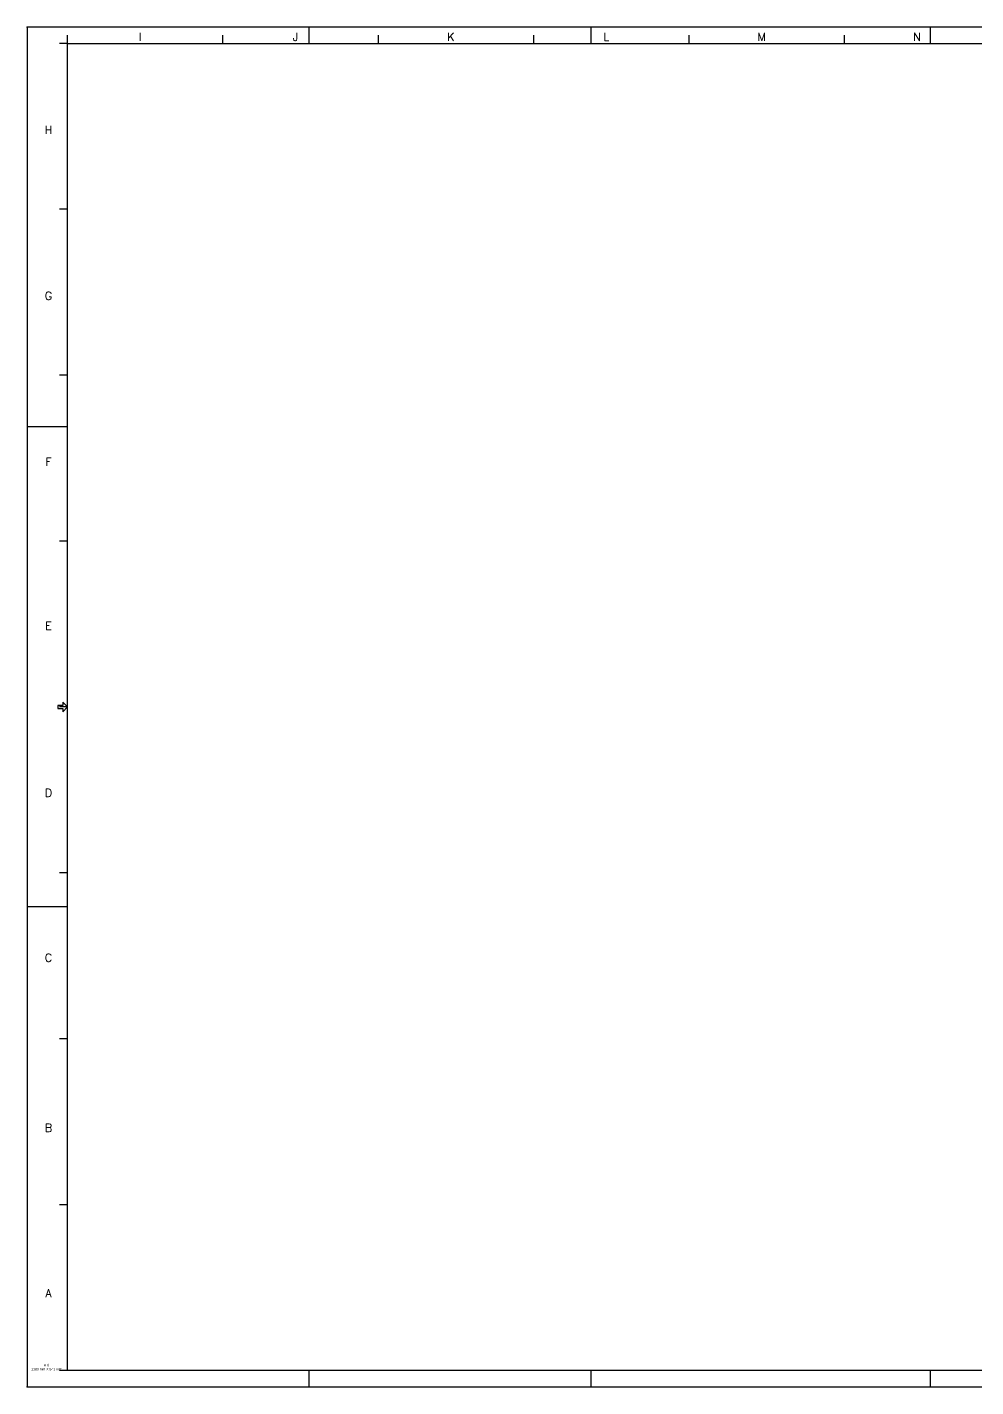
# Model space of a CAD drawing. Header units: inches. Extents: x 0 to 2268, y 0 to 841.
# Drawn here: x 0 to 587, y 0 to 841 of the extents above; entities that cross this region are included whole.
import ezdxf

# ---------------------------------------------------------------- set-up
doc = ezdxf.new("R2010")
doc.units = ezdxf.units.IN
doc.header["$MEASUREMENT"] = 0
doc.layers.add('Borda', color=7, linetype='Continuous', plot=False)
doc.layers.add('I-DE-3010.92-1423-700-KFB-014-EMBED 4_DWG$0$63', color=7, linetype='Continuous', lineweight=0)
doc.layers.add('TITLE BLOCK', color=7, linetype='Continuous', lineweight=25)
doc.styles.add('ROMANS', font='romans', dxfattribs={"height": 2.5})
doc.styles.get("Standard").update_dxf_attribs({"font": 'arial.ttf'})

msp = doc.modelspace()

# ---------------------------------------------------------------- linework, layer by layer
at = {"lineweight": 30}
for p, q in [((25, 831), (1179, 831)), ((25, 10), (25, 831)), ((1179, 10), (25, 10))]:
    msp.add_line(p, q, dxfattribs=at)
for p in [(0, 841), (0, 841), (0, 0), (0, 0)]:
    msp.add_point(p)
at = {"layer": 'Borda', "color": 3}
msp.add_lwpolyline([(0, 0), (1189, 0), (1189, 841), (0, 841)], close=True, dxfattribs=at)
at = {"layer": 'I-DE-3010.92-1423-700-KFB-014-EMBED 4_DWG$0$63', "color": 7, "linetype": 'Continuous', "lineweight": 30, "ltscale": 1.968504}
for p, q in [((174.5, 831), (174.5, 841)), ((349, 831), (349, 841)), ((559, 831), (559, 841)), ((0, 594), (25, 594)), ((0, 297), (25, 297)), ((174.5, 0), (174.5, 10)), ((349, 0), (349, 10)), ((559, 0), (559, 10))]:
    msp.add_line(p, q, dxfattribs=at)
at = {"layer": 'TITLE BLOCK'}
for p, q in [((25, 831), (25, 836)), ((121.17, 831), (121.17, 836)), ((217.33, 831), (217.33, 836)), ((313.5, 831), (313.5, 836)), ((409.67, 831), (409.67, 836)), ((505.83, 831), (505.83, 836)), ((25, 831), (20, 831)), ((25, 728.37), (20, 728.37)), ((25, 625.75), (20, 625.75)), ((25, 523.12), (20, 523.12)), ((25, 420.5), (20, 420.5)), ((25, 317.87), (20, 317.87)), ((25, 215.25), (20, 215.25)), ((25, 112.62), (20, 112.62)), ((25, 10), (20, 10))]:
    msp.add_line(p, q, dxfattribs=at)
msp.add_lwpolyline([(22, 423.5), (22, 421.5), (19, 421.5), (19, 419.5), (22, 419.5), (22, 417.5), (25, 420.5)], close=True, dxfattribs=at)

# ---------------------------------------------------------------- texts
at = {"lineweight": -3, "insert": (11.94, 14.19), "char_height": 1.5, "width": 20.46, "attachment_point": 2}
msp.add_mtext('A-0\\P{\\fArial|b0|i0|c0|p34;1189 mm} X 841 mm', dxfattribs=at)
msp.add_mtext('A-0\\P{\\fArial|b0|i0|c0|p34;1189 mm} X 841 mm', dxfattribs=at)
at = {"layer": 'TITLE BLOCK', "char_height": 5, "width": 22.5675, "attachment_point": 2, "style": 'ROMANS'}
for s, insert in [('I', (69.91, 837.58)), ('J ', (166.07, 837.58)), ('K', (262.24, 837.58)), ('L', (358.41, 837.58)), ('M', (454.58, 837.58)), ('N', (550.74, 837.58)), ('H', (13.16, 779.95)), ('G', (13.16, 677.33)), ('F', (13.16, 574.7)), ('E', (13.16, 473.22)), ('D', (13.16, 369.91)), ('C', (13.16, 267.9)), ('B', (13.16, 162.72)), ('A', (13.16, 60.47))]:
    msp.add_mtext(s, dxfattribs=dict(at, insert=insert))

doc.saveas('drawing.dxf')
